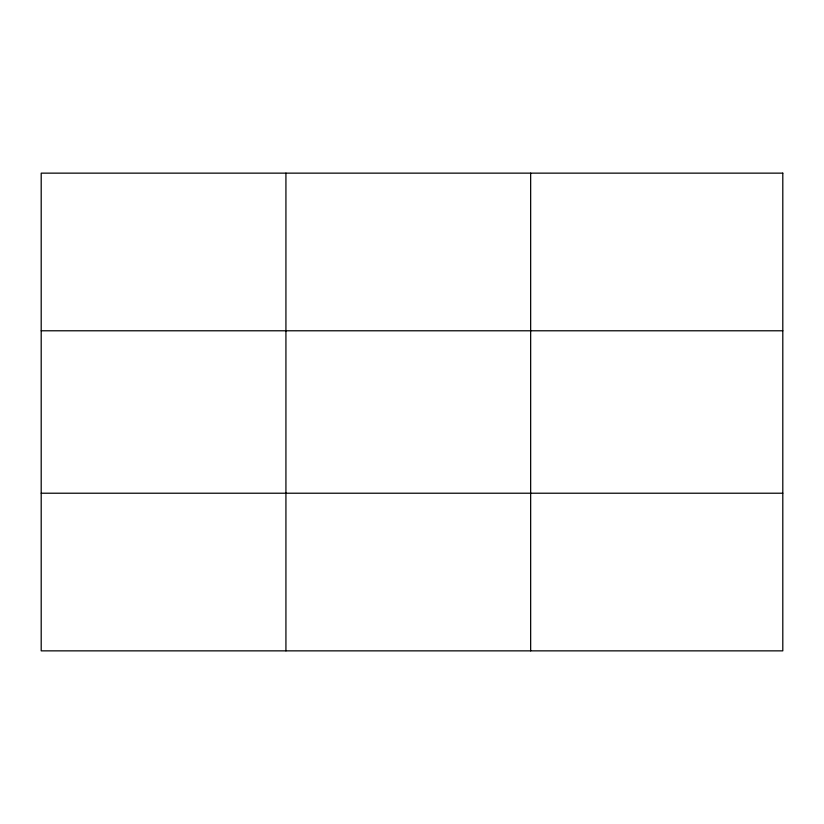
<?xml version="1.0" encoding="UTF-8"?>
<svg xmlns="http://www.w3.org/2000/svg" width="824" height="824" viewBox="0 0 824 824"><rect width="100%" height="100%" fill="white"/><g stroke="black" fill="none" stroke-linecap="round" stroke-linejoin="round"><path stroke-width="1.24" d="M285.928 650.857L285.928 173.143M530.656 650.857L530.656 173.143M41.2 330.784L782.8 330.784M41.2 493.216L782.8 493.216M782.8 173.143L782.8 650.857L41.2 650.857L41.2 173.143L782.8 173.143"/></g></svg>
